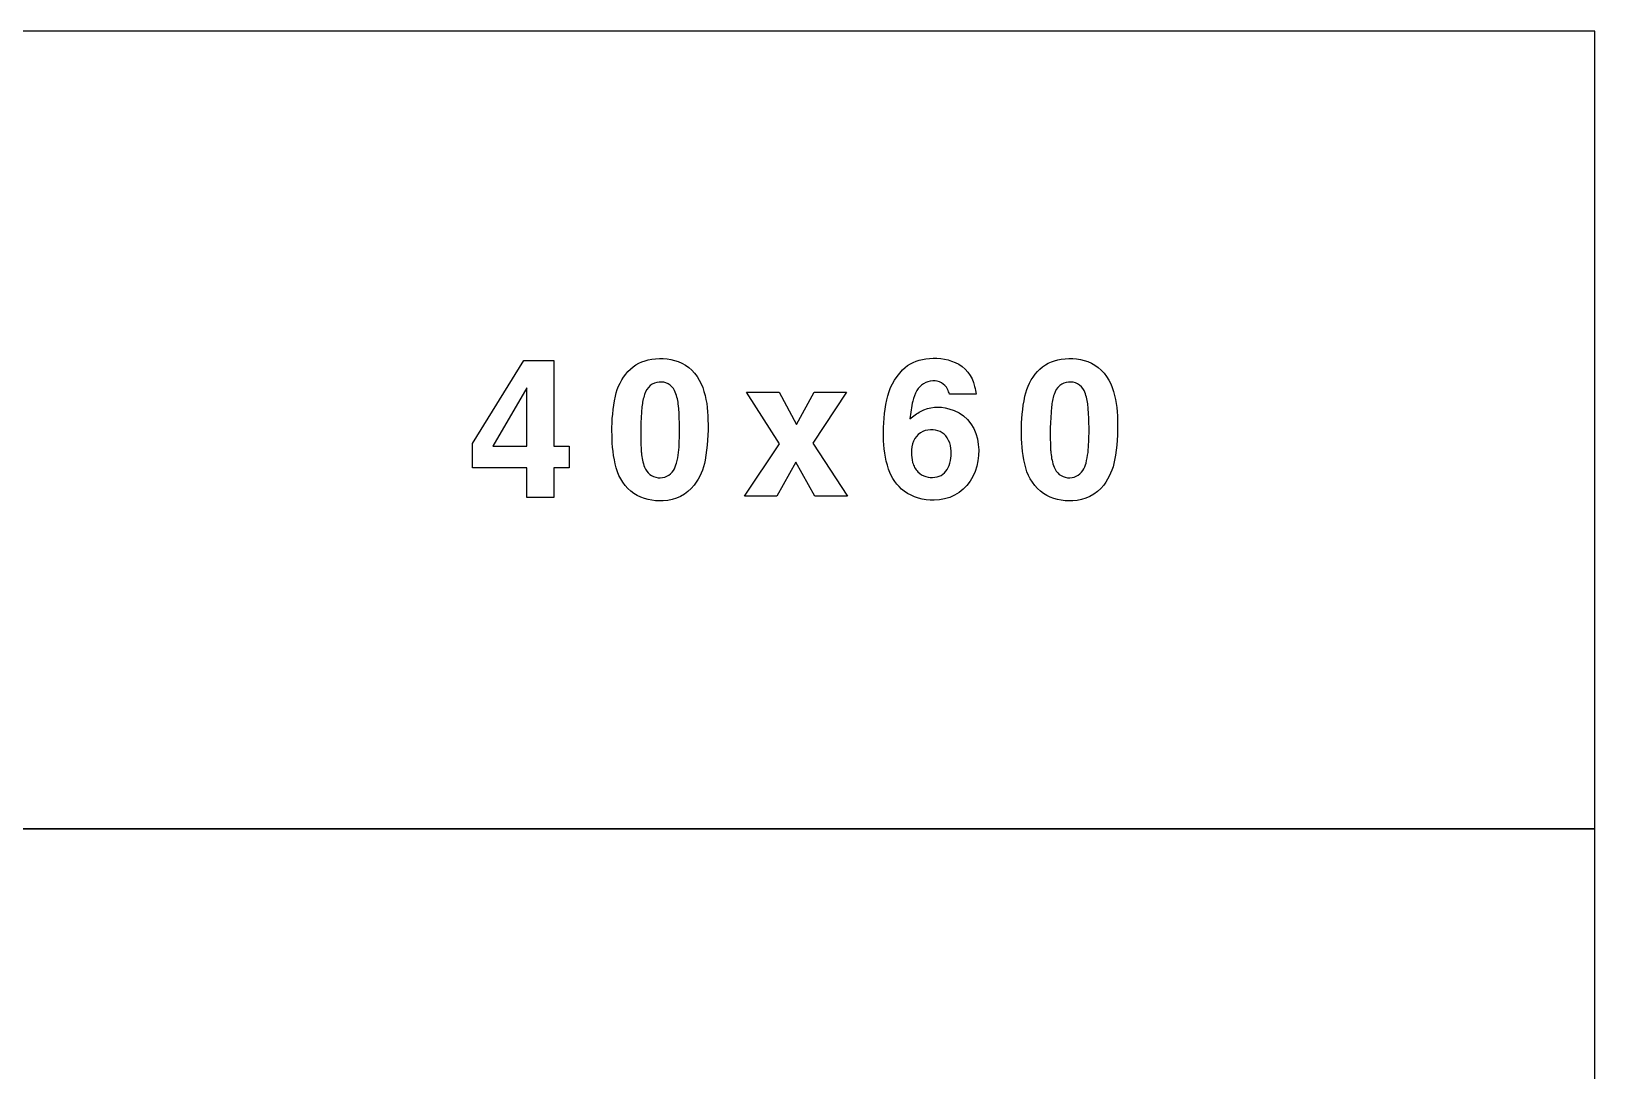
# Model space of a CAD drawing. Extents: x 0 to 1800, y -900 to 1350.
# Drawn here: x 918 to 1800, y 763 to 1350 of the extents above; entities that cross this region are included whole.
import ezdxf

# ---------------------------------------------------------------- set-up
doc = ezdxf.new("R2010")
doc.units = 0
doc.header["$MEASUREMENT"] = 0

msp = doc.modelspace()

# ---------------------------------------------------------------- linework, layer by layer
for points in [[(900, 900), (1800, 900), (1800, 1350), (900, 1350)], [(1166.93, 1117.43), (1195.86, 1164.29), (1212.84, 1164.29), (1212.84, 1115.9), (1221.48, 1115.9), (1221.48, 1103.73), (1212.84, 1103.73), (1212.84, 1087.01), (1197.64, 1087.01), (1197.64, 1103.73), (1166.93, 1103.73)], [(1197.64, 1148.72), (1178.44, 1115.9), (1197.64, 1115.9)], [(1340.15, 1117.27), (1321.42, 1146.36), (1339.96, 1146.36), (1349.71, 1128.2), (1359.69, 1146.36), (1377.9, 1146.36), (1358.94, 1117.54), (1378.42, 1087.67), (1359.99, 1087.67), (1349.4, 1106.91), (1338.52, 1087.67), (1320.31, 1087.67)], [(900, 0.0001), (1800, 0.0001), (1800, 900), (900, 900)]]:
    msp.add_lwpolyline(points, close=True)
for points in [[(1245.59, 1123.93, -0.0563084), (1247.52, 1144.03, -0.130301), (1254.62, 1158.05, -0.174843), (1268, 1164.9, -0.147552), (1285, 1162.78, -0.192146), (1296.78, 1148.96, -0.0833996), (1299.74, 1130.71, -0.0545507), (1298.13, 1108.06, -0.116773), (1292.03, 1093.96, -0.221099), (1274.48, 1085.1, -0.162564), (1258.01, 1089.11, -0.174743), (1248, 1103.64, -0.0640867), (1245.61, 1122.42)], [(1451.07, 1145.2), (1436.01, 1145.2, 0.0333099), (1434.95, 1148.04, 0.308433), (1426.56, 1152.68, 0.256298), (1417.63, 1147.23, 0.0718547), (1415.31, 1141.34, 0.0422837), (1413.7, 1131.31, -0.0343264), (1419.72, 1135.55, -0.198215), (1435.59, 1137.01, -0.294049), (1451.73, 1119.97, -0.195966), (1447.7, 1096.06, -0.251599), (1427.28, 1085.47, -0.162734), (1410.44, 1090.43, -0.142524), (1401.68, 1102.92, -0.0867955), (1398.8, 1121.33, -0.0561633), (1400.58, 1141.96, -0.143087), (1409.56, 1159, -0.165016), (1422.56, 1165.18, -0.137094), (1439.22, 1163.17, -0.238813), (1450.18, 1149.57, -0.0169871)], [(1476.6, 1123.93, -0.0563084), (1478.54, 1144.03, -0.130301), (1485.64, 1158.05, -0.174843), (1499.02, 1164.9, -0.147552), (1516.02, 1162.78, -0.192146), (1527.8, 1148.96, -0.0833996), (1530.76, 1130.71, -0.0545507), (1529.15, 1108.06, -0.116773), (1523.05, 1093.96, -0.221099), (1505.49, 1085.1, -0.162564), (1489.03, 1089.11, -0.174743), (1479.02, 1103.64, -0.0640867), (1476.63, 1122.42)], [(1262.03, 1114.16, 0.0124589), (1262.19, 1112.13, 0.0668192), (1263.99, 1104.01, 0.615362), (1280.28, 1102.21, 0.0726881), (1282.02, 1106.38, 0.0588562), (1283.52, 1118.31, 0.0389037), (1283.01, 1139.75, 0.084671), (1280.9, 1147.22, 0.156013), (1277.23, 1151.11, 0.143208), (1272.2, 1152.06, 0.172584), (1267.16, 1150.07, 0.132565), (1263.97, 1145.09, 0.0498315), (1262.52, 1138.14, 0.0368731)], [(1493.04, 1114.16, 0.0124589), (1493.21, 1112.13, 0.0668192), (1495, 1104.01, 0.615362), (1511.29, 1102.21, 0.0726881), (1513.04, 1106.38, 0.0588562), (1514.54, 1118.31, 0.0389037), (1514.02, 1139.75, 0.084671), (1511.91, 1147.22, 0.156013), (1508.25, 1151.11, 0.143208), (1503.22, 1152.06, 0.172584), (1498.18, 1150.07, 0.132565), (1494.99, 1145.09, 0.0498315), (1493.54, 1138.14, 0.0368731)], [(1414.55, 1112.24, 0.0641861), (1415.22, 1106.76, 0.139351), (1418.23, 1101.38, 0.240104), (1427.77, 1098.38, 0.267924), (1435.28, 1103.78, 0.140614), (1436.82, 1114.64, 0.112774), (1434.72, 1120.55, 0.271024), (1425.33, 1125.13, 0.294594), (1415.72, 1118.81, 0.0908659)]]:
    msp.add_lwpolyline(points, format="xyb", close=True)

doc.saveas('drawing.dxf')
